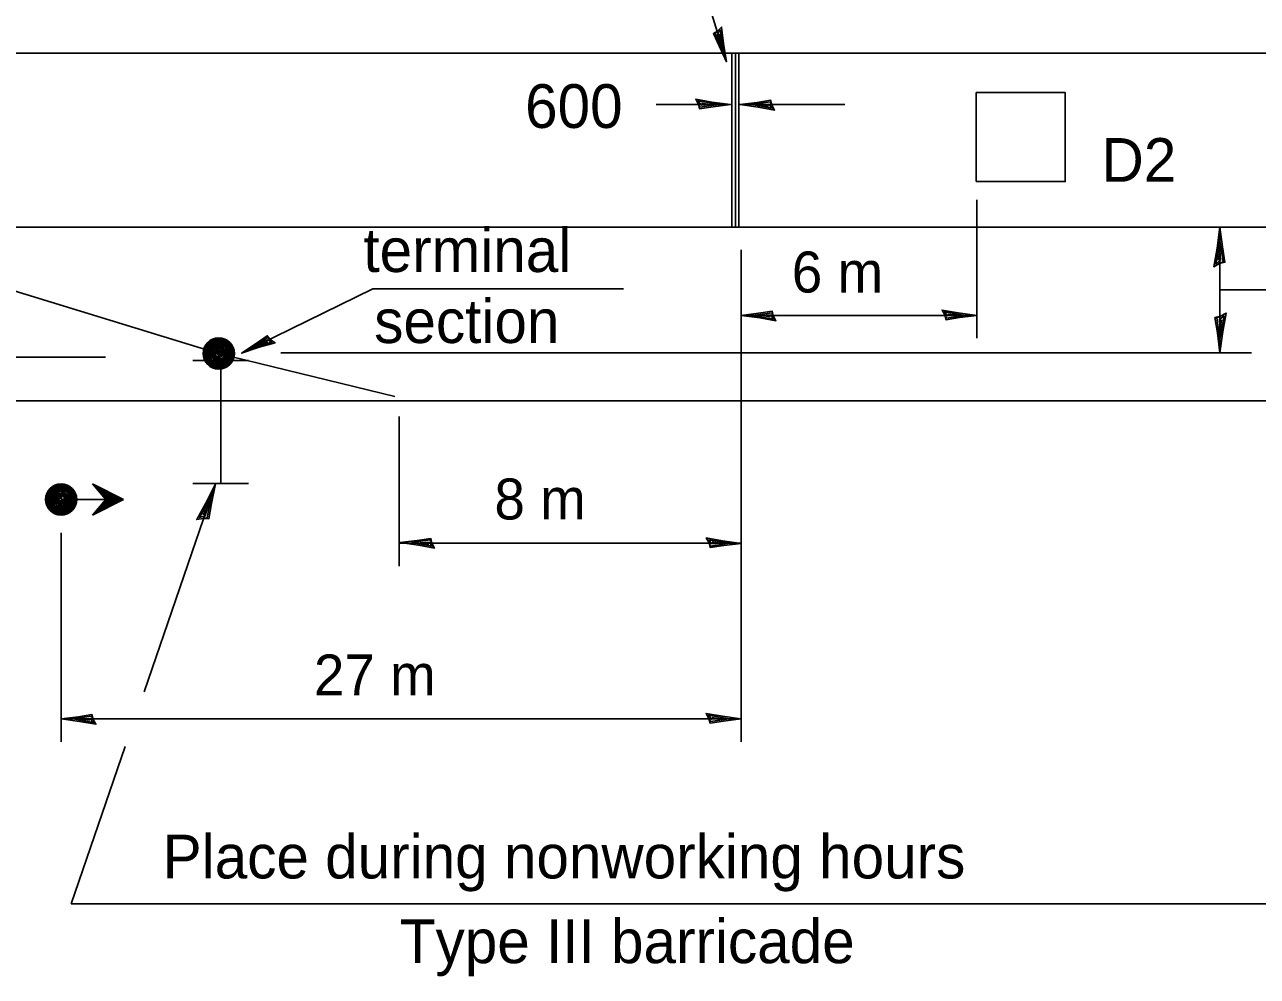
# Model space of a CAD drawing. Extents: x 52832 to 54215, y 64481 to 66497.
# Drawn here: x 53202.1 to 53264.7, y 65535.7 to 65584 of the extents above; entities that cross this region are included whole.
import ezdxf

# ---------------------------------------------------------------- set-up
doc = ezdxf.new("R2010")
doc.units = 0
for name, color, linetype in [('Alignment_EX_20 Baseline', 7, 'Continuous'), ('Design_EX_Roadway Dimensions', 7, 'Continuous'), ('Design_PR_EOP', 7, 'Continuous'), ('Stage_Construction Traffic Control', 7, 'Continuous')]:
    doc.layers.add(name, color=color, linetype=linetype)

msp = doc.modelspace()

# ---------------------------------------------------------------- linework, layer by layer
at = {"layer": 'Alignment_EX_20 Baseline'}
msp.add_line((53109.232, 65573.735), (53431.001, 65573.735), dxfattribs=at)
at = {"layer": 'Design_EX_Roadway Dimensions'}
for p, q in [((53237.717, 65582.121), (53227.631, 65615.282)), ((53234.146, 65579.949), (53237.919, 65579.949)), ((53238.391, 65579.949), (53243.729, 65579.949)), ((53250.429, 65568.09), (53250.429, 65575.122)), ((53262.774, 65567.344), (53262.774, 65573.735)), ((53238.469, 65572.577), (53238.469, 65547.604)), ((53219.757, 65570.603), (53213.092, 65567.33)), ((53219.757, 65570.603), (53232.489, 65570.603)), ((53262.774, 65570.539), (53328.067, 65570.539)), ((53250.429, 65569.247), (53238.469, 65569.247)), ((53193.85, 65567.13), (53206.192, 65567.13)), ((53215.093, 65567.344), (53264.374, 65567.344)), ((53221.102, 65556.52), (53221.102, 65564.12)), ((53211.777, 65560.688), (53208.144, 65550.13)), ((53203.93, 65558.214), (53203.93, 65547.604)), ((53238.469, 65557.677), (53221.102, 65557.677)), ((53238.469, 65548.761), (53203.93, 65548.761)), ((53207.192, 65547.365), (53204.441, 65539.37)), ((53204.441, 65539.37), (53267.814, 65539.37))]:
    msp.add_line(p, q, dxfattribs=at)
for points in [[(53237.267, 65583.678), (53237.054, 65583.556), (53237.352, 65582.931), (53237.717, 65582.121), (53237.567, 65583.059), (53237.466, 65583.889), (53237.267, 65583.678), (53237.137, 65583.563), (53237.546, 65582.687), (53237.417, 65583.74), (53237.266, 65583.534), (53237.42, 65583.122), (53237.359, 65583.543)], [(53236.299, 65579.974), (53236.354, 65579.731), (53237.037, 65579.836), (53237.919, 65579.949), (53236.979, 65580.079), (53236.155, 65580.223), (53236.299, 65579.974), (53236.371, 65579.814), (53237.327, 65579.95), (53236.282, 65580.135), (53236.438, 65579.928), (53236.876, 65579.956), (53236.453, 65580.021)], [(53240.013, 65579.927), (53239.956, 65580.168), (53239.273, 65580.064), (53238.391, 65579.949), (53239.332, 65579.821), (53240.156, 65579.675), (53240.013, 65579.927), (53239.939, 65580.086), (53238.983, 65579.949), (53240.028, 65579.766), (53239.873, 65579.971), (53239.434, 65579.943), (53239.857, 65579.878)], [(53262.748, 65571.879), (53263.024, 65571.943), (53262.903, 65572.725), (53262.774, 65573.735), (53262.627, 65572.659), (53262.461, 65571.715), (53262.748, 65571.879), (53262.931, 65571.962), (53262.773, 65573.057), (53262.563, 65571.861), (53262.798, 65572.038), (53262.767, 65572.542), (53262.692, 65572.058)], [(53248.811, 65569.271), (53248.865, 65569.029), (53249.549, 65569.133), (53250.429, 65569.247), (53249.489, 65569.376), (53248.667, 65569.52), (53248.811, 65569.271), (53248.883, 65569.111), (53249.838, 65569.249), (53248.794, 65569.432), (53248.948, 65569.226), (53249.387, 65569.254), (53248.965, 65569.318)], [(53240.086, 65569.224), (53240.032, 65569.465), (53239.348, 65569.361), (53238.469, 65569.247), (53239.408, 65569.118), (53240.231, 65568.974), (53240.086, 65569.224), (53240.014, 65569.383), (53239.06, 65569.246), (53240.103, 65569.063), (53239.949, 65569.268), (53239.511, 65569.24), (53239.932, 65569.176)], [(53262.798, 65569.203), (53262.522, 65569.139), (53262.642, 65568.357), (53262.77, 65567.345), (53262.918, 65568.423), (53263.085, 65569.368), (53262.798, 65569.203), (53262.615, 65569.118), (53262.771, 65568.025), (53262.982, 65569.222), (53262.746, 65569.045), (53262.778, 65568.541), (53262.853, 65569.025)], [(53214.554, 65568.022), (53214.399, 65568.215), (53213.832, 65567.82), (53213.092, 65567.33), (53213.993, 65567.628), (53214.794, 65567.861), (53214.554, 65568.022), (53214.42, 65568.133), (53213.624, 65567.589), (53214.64, 65567.885), (53214.411, 65568.001), (53214.03, 65567.784), (53214.436, 65567.911)], [(53211.146, 65558.942), (53211.429, 65558.912), (53211.57, 65559.693), (53211.777, 65560.689), (53211.286, 65559.719), (53210.823, 65558.88), (53211.146, 65558.942), (53211.347, 65558.962), (53211.554, 65560.048), (53210.967, 65558.985), (53211.247, 65559.077), (53211.38, 65559.561), (53211.153, 65559.128)], [(53222.752, 65557.687), (53222.698, 65557.928), (53222.013, 65557.824), (53221.132, 65557.71), (53222.072, 65557.581), (53222.896, 65557.437), (53222.752, 65557.687), (53222.678, 65557.846), (53221.725, 65557.71), (53222.77, 65557.526), (53222.615, 65557.731), (53222.175, 65557.703), (53222.597, 65557.64)], [(53236.839, 65557.698), (53236.894, 65557.456), (53237.577, 65557.561), (53238.459, 65557.674), (53237.518, 65557.803), (53236.694, 65557.948), (53236.839, 65557.698), (53236.911, 65557.538), (53237.867, 65557.676), (53236.822, 65557.859), (53236.977, 65557.653), (53237.416, 65557.681), (53236.993, 65557.745)], [(53205.551, 65548.737), (53205.497, 65548.98), (53204.811, 65548.875), (53203.93, 65548.761), (53204.871, 65548.632), (53205.695, 65548.488), (53205.551, 65548.737), (53205.477, 65548.897), (53204.523, 65548.76), (53205.567, 65548.576), (53205.413, 65548.783), (53204.974, 65548.755), (53205.395, 65548.69)], [(53236.827, 65548.791), (53236.883, 65548.549), (53237.567, 65548.653), (53238.449, 65548.768), (53237.509, 65548.895), (53236.685, 65549.041), (53236.827, 65548.791), (53236.901, 65548.63), (53237.855, 65548.768), (53236.811, 65548.952), (53236.966, 65548.746), (53237.406, 65548.773), (53236.983, 65548.839)]]:
    msp.add_lwpolyline(points, dxfattribs=at)
at = {"layer": 'Design_PR_EOP'}
for p, q in [((52918.09, 65582.56), (53431.001, 65582.56)), ((52918.09, 65564.912), (53431.001, 65564.912))]:
    msp.add_line(p, q, dxfattribs=at)
at = {"layer": 'Stage_Construction Traffic Control'}
for p, q in [((53237.997, 65573.753), (53237.997, 65582.51)), ((53238.173, 65573.753), (53238.173, 65582.51)), ((53238.351, 65573.753), (53238.351, 65582.51)), ((53190.906, 65573.741), (53211.924, 65567.313)), ((53211.924, 65567.313), (53220.872, 65565.128)), ((53211.33, 65566.965), (53210.626, 65566.965)), ((53212.036, 65566.965), (53211.33, 65566.965)), ((53212.036, 65560.712), (53212.036, 65566.965)), ((53212.036, 65566.965), (53213.449, 65566.965)), ((53207.107, 65559.904), (53205.519, 65560.697)), ((53205.519, 65560.697), (53206.204, 65559.904)), ((53211.33, 65560.712), (53210.626, 65560.712)), ((53212.036, 65560.712), (53211.33, 65560.712)), ((53212.036, 65560.712), (53213.449, 65560.712)), ((53204.723, 65559.904), (53206.183, 65559.904)), ((53206.203, 65559.904), (53205.519, 65559.109)), ((53205.519, 65559.109), (53207.107, 65559.904))]:
    msp.add_line(p, q, dxfattribs=at)
msp.add_lwpolyline([(53250.395, 65576.039), (53254.915, 65576.039), (53254.915, 65580.558), (53250.397, 65580.558)], close=True, dxfattribs=at)
for points in [[(53212.608, 65566.916), (53212.414, 65566.715), (53212.078, 65566.566), (53211.727, 65566.582), (53211.443, 65566.756), (53211.248, 65566.975), (53211.194, 65567.434), (53211.359, 65567.822), (53211.741, 65568.054), (53212.116, 65568.058), (53212.447, 65567.892), (53212.65, 65567.62), (53212.694, 65567.348), (53212.633, 65566.993), (53212.401, 65566.769), (53212.086, 65566.621), (53211.756, 65566.629), (53211.541, 65566.764), (53211.286, 65566.966), (53211.248, 65567.265), (53211.261, 65567.557), (53211.384, 65567.793), (53211.753, 65568.017), (53212.113, 65568.021), (53212.439, 65567.868), (53212.625, 65567.607), (53212.658, 65567.348), (53212.6, 65567.004), (53212.376, 65566.793), (53212.086, 65566.67), (53211.756, 65566.67), (53211.504, 65566.826), (53211.311, 65566.987), (53211.298, 65567.273), (53211.282, 65567.526), (53211.422, 65567.76), (53211.769, 65567.971), (53212.113, 65567.971), (53212.422, 65567.835), (53212.587, 65567.582), (53212.633, 65567.348), (53212.533, 65567.016), (53212.36, 65566.83), (53212.063, 65566.695), (53211.753, 65566.715), (53211.518, 65566.855), (53211.38, 65567.012), (53211.343, 65567.236), (53211.322, 65567.509), (53211.454, 65567.682), (53211.777, 65567.91), (53212.113, 65567.91), (53212.41, 65567.785), (53212.55, 65567.537), (53212.608, 65567.335), (53212.485, 65567.05), (53212.336, 65566.868), (53212.042, 65566.74), (53211.756, 65566.753), (53211.545, 65566.889), (53211.422, 65567.041), (53211.384, 65567.273), (53211.372, 65567.496), (53211.495, 65567.645), (53211.791, 65567.86), (53212.104, 65567.868), (53212.386, 65567.749), (53212.526, 65567.52), (53212.533, 65567.315), (53212.451, 65567.062), (53212.339, 65566.905), (53212.025, 65566.782), (53211.791, 65566.806), (53211.579, 65566.926), (53211.472, 65567.062), (53211.418, 65567.29), (53211.422, 65567.488), (53211.533, 65567.62), (53211.814, 65567.822), (53212.113, 65567.818), (53212.376, 65567.699), (53212.489, 65567.512), (53212.485, 65567.29), (53212.397, 65567.091), (53212.299, 65566.954), (53212.025, 65566.818), (53211.802, 65566.839), (53211.633, 65566.951), (53211.53, 65567.066), (53211.459, 65567.19), (53211.447, 65567.286), (53211.459, 65567.451), (53211.579, 65567.595), (53211.753, 65567.723), (53211.905, 65567.772), (53212.128, 65567.749), (53212.328, 65567.682), (53212.46, 65567.476), (53212.439, 65567.298), (53212.347, 65567.098), (53212.211, 65566.951)], [(53212.211, 65566.951), (53212.013, 65566.855), (53211.806, 65566.893), (53211.633, 65567.062), (53211.533, 65567.162), (53211.495, 65567.298), (53211.533, 65567.434), (53211.604, 65567.557), (53211.744, 65567.649), (53211.931, 65567.72), (53212.078, 65567.72), (53212.228, 65567.682), (53212.315, 65567.57), (53212.426, 65567.31), (53212.286, 65567.098), (53212.125, 65566.964), (53211.98, 65566.916), (53211.791, 65566.954), (53211.665, 65567.104), (53211.595, 65567.252), (53211.616, 65567.377), (53211.683, 65567.509), (53211.814, 65567.587), (53211.975, 65567.624), (53212.116, 65567.624), (53212.328, 65567.476), (53212.376, 65567.31), (53212.265, 65567.166), (53212.161, 65567.05), (53212.03, 65567.001), (53211.827, 65567.012), (53211.694, 65567.075), (53211.608, 65567.162), (53211.57, 65567.248), (53211.591, 65567.459), (53211.658, 65567.537), (53211.802, 65567.62), (53211.98, 65567.649), (53212.14, 65567.649), (53212.265, 65567.649), (53212.365, 65567.582), (53212.426, 65567.463), (53212.299, 65567.323), (53212.26, 65567.187), (53212.136, 65567.091), (53211.917, 65567.041), (53211.744, 65567.066), (53211.67, 65567.175), (53211.665, 65567.277), (53211.694, 65567.396), (53211.769, 65567.488), (53211.931, 65567.537), (53212.075, 65567.546), (53212.26, 65567.451), (53212.274, 65567.365), (53212.236, 65567.248), (53212.049, 65567.154), (53211.894, 65567.075), (53211.756, 65567.125), (53211.715, 65567.224), (53211.727, 65567.323), (53211.791, 65567.421), (53212.042, 65567.488), (53212.228, 65567.396), (53212.211, 65567.29), (53212.049, 65567.198), (53211.864, 65567.137), (53211.769, 65567.211), (53211.802, 65567.327), (53212.005, 65567.385), (53212.14, 65567.365), (53211.914, 65567.211), (53211.894, 65567.298), (53211.852, 65567.396), (53212.054, 65567.415), (53212.174, 65567.31), (53212.038, 65567.248)], [(53203.258, 65560.302), (53203.453, 65560.504), (53203.788, 65560.653), (53204.14, 65560.636), (53204.424, 65560.463), (53204.617, 65560.244), (53204.671, 65559.784), (53204.506, 65559.397), (53204.126, 65559.166), (53203.75, 65559.16), (53203.419, 65559.327), (53203.217, 65559.6), (53203.172, 65559.872), (53203.234, 65560.227), (53203.466, 65560.449), (53203.779, 65560.599), (53204.109, 65560.59), (53204.324, 65560.454), (53204.581, 65560.252), (53204.617, 65559.954), (53204.605, 65559.661), (53204.483, 65559.426), (53204.114, 65559.202), (53203.754, 65559.198), (53203.427, 65559.35), (53203.242, 65559.611), (53203.208, 65559.872), (53203.266, 65560.214), (53203.489, 65560.425), (53203.779, 65560.549), (53204.109, 65560.549), (53204.362, 65560.392), (53204.556, 65560.231), (53204.567, 65559.945), (53204.585, 65559.694), (53204.444, 65559.458), (53204.097, 65559.247), (53203.754, 65559.247), (53203.445, 65559.385), (53203.278, 65559.637), (53203.234, 65559.872), (53203.333, 65560.202), (53203.506, 65560.388), (53203.803, 65560.525), (53204.114, 65560.504), (53204.349, 65560.363), (53204.485, 65560.206), (53204.523, 65559.983), (53204.544, 65559.711), (53204.412, 65559.537), (53204.089, 65559.31), (53203.754, 65559.31), (53203.456, 65559.433), (53203.316, 65559.682), (53203.258, 65559.884), (53203.382, 65560.169), (53203.531, 65560.352), (53203.824, 65560.478), (53204.109, 65560.467), (53204.32, 65560.331), (53204.444, 65560.177), (53204.483, 65559.945), (53204.494, 65559.723), (53204.37, 65559.574), (53204.076, 65559.358), (53203.763, 65559.35), (53203.481, 65559.471), (53203.341, 65559.698), (53203.333, 65559.904), (53203.416, 65560.156), (53203.527, 65560.314), (53203.84, 65560.438), (53204.076, 65560.413), (53204.287, 65560.294), (53204.395, 65560.156), (53204.448, 65559.93), (53204.444, 65559.732), (53204.333, 65559.6), (53204.051, 65559.397), (53203.754, 65559.4), (53203.489, 65559.521), (53203.378, 65559.707), (53203.382, 65559.93), (53203.468, 65560.127), (53203.568, 65560.264), (53203.84, 65560.4), (53204.064, 65560.38), (53204.234, 65560.267), (53204.337, 65560.153), (53204.406, 65560.029), (53204.42, 65559.933), (53204.406, 65559.769), (53204.287, 65559.623), (53204.114, 65559.496), (53203.961, 65559.446), (53203.738, 65559.471), (53203.539, 65559.537), (53203.407, 65559.743), (53203.427, 65559.922), (53203.518, 65560.12), (53203.656, 65560.267)], [(53203.656, 65560.267), (53203.853, 65560.363), (53204.059, 65560.325), (53204.234, 65560.156), (53204.333, 65560.058), (53204.37, 65559.922), (53204.333, 65559.784), (53204.263, 65559.661), (53204.122, 65559.569), (53203.936, 65559.5), (53203.788, 65559.5), (53203.639, 65559.537), (53203.55, 65559.648), (53203.439, 65559.909), (53203.579, 65560.12), (53203.742, 65560.256), (53203.887, 65560.302), (53204.076, 65560.264), (53204.201, 65560.115), (53204.272, 65559.966), (53204.251, 65559.843), (53204.184, 65559.711), (53204.051, 65559.632), (53203.89, 65559.594), (53203.75, 65559.594), (53203.539, 65559.743), (53203.489, 65559.909), (53203.6, 65560.054), (53203.704, 65560.169), (53203.837, 65560.219), (53204.04, 65560.206), (53204.172, 65560.144), (53204.258, 65560.058), (53204.295, 65559.97), (53204.274, 65559.761), (53204.209, 65559.682), (53204.064, 65559.6), (53203.887, 65559.569), (53203.727, 65559.569), (53203.6, 65559.569), (53203.502, 65559.637), (53203.439, 65559.755), (53203.568, 65559.895), (53203.606, 65560.033), (53203.729, 65560.127), (53203.948, 65560.177), (53204.122, 65560.153), (53204.195, 65560.045), (53204.201, 65559.941), (53204.172, 65559.822), (53204.097, 65559.732), (53203.936, 65559.682), (53203.792, 65559.673), (53203.606, 65559.769), (53203.593, 65559.855), (53203.629, 65559.97), (53203.817, 65560.065), (53203.973, 65560.144), (53204.109, 65560.094), (53204.151, 65559.995), (53204.14, 65559.895), (53204.076, 65559.798), (53203.824, 65559.732), (53203.639, 65559.822), (53203.656, 65559.93), (53203.817, 65560.02), (53204.003, 65560.083), (53204.097, 65560.008), (53204.064, 65559.893), (53203.861, 65559.834), (53203.727, 65559.855), (53203.953, 65560.008), (53203.973, 65559.922), (53204.014, 65559.822), (53203.811, 65559.805), (53203.692, 65559.909), (53203.829, 65559.97)], [(53205.616, 65560.621), (53207.032, 65559.897), (53205.616, 65559.181), (53206.238, 65559.904), (53205.645, 65560.586), (53206.949, 65559.897), (53205.716, 65559.263), (53206.274, 65559.904), (53205.752, 65560.504), (53206.856, 65559.904), (53205.827, 65559.364), (53206.328, 65559.904), (53205.87, 65560.41), (53206.779, 65559.897), (53205.956, 65559.469), (53206.351, 65559.904), (53205.979, 65560.316), (53206.708, 65559.904), (53206.061, 65559.555), (53206.387, 65559.904), (53206.081, 65560.226), (53206.634, 65559.904), (53206.167, 65559.651), (53206.41, 65559.897), (53206.199, 65560.131), (53206.566, 65559.904), (53206.292, 65559.74), (53206.425, 65559.897), (53206.328, 65560.022), (53206.504, 65559.909), (53206.387, 65559.826), (53206.433, 65559.904), (53206.41, 65559.952), (53206.461, 65559.904), (53206.437, 65559.886)]]:
    msp.add_lwpolyline(points, dxfattribs=at)
for centre in [(53211.935, 65567.315), (53203.93, 65559.904)]:
    msp.add_circle(centre, 0.794, dxfattribs=at)

# ---------------------------------------------------------------- texts
at = {"layer": 'Design_EX_Roadway Dimensions'}
for s, height, p in [('600', 2.2197, (53227.491, 65578.765)), ('terminal', 2.2197, (53219.28, 65571.451)), ('6 m', 2.081, (53241.035, 65570.408)), ('section', 2.2197, (53219.829, 65567.844)), ('8 m', 2.081, (53225.934, 65558.886)), ('27 m', 2.081, (53216.767, 65549.951)), ('Place during nonworking hours', 2.21968, (53209.09, 65540.663)), ('Type III barricade', 2.21968, (53221.132, 65536.362))]:
    msp.add_text(s, height=height, dxfattribs=at).set_placement(p)
at = {"layer": 'Stage_Construction Traffic Control'}
msp.add_text('D2', height=2.2197, dxfattribs=at).set_placement((53256.764, 65576.029))

doc.saveas('drawing.dxf')
